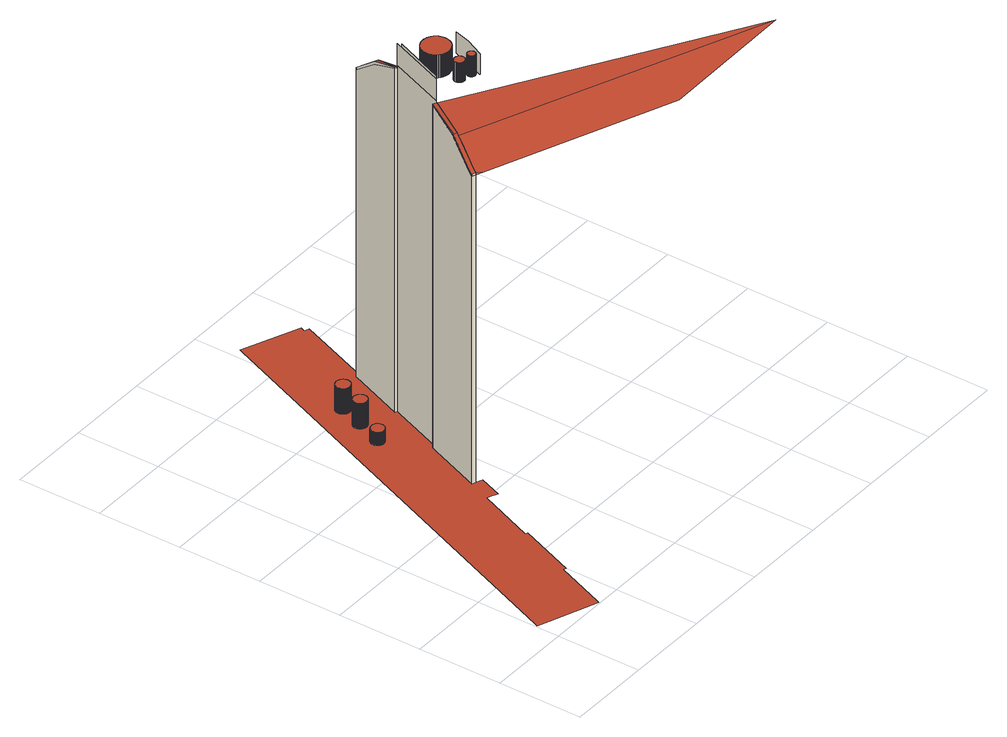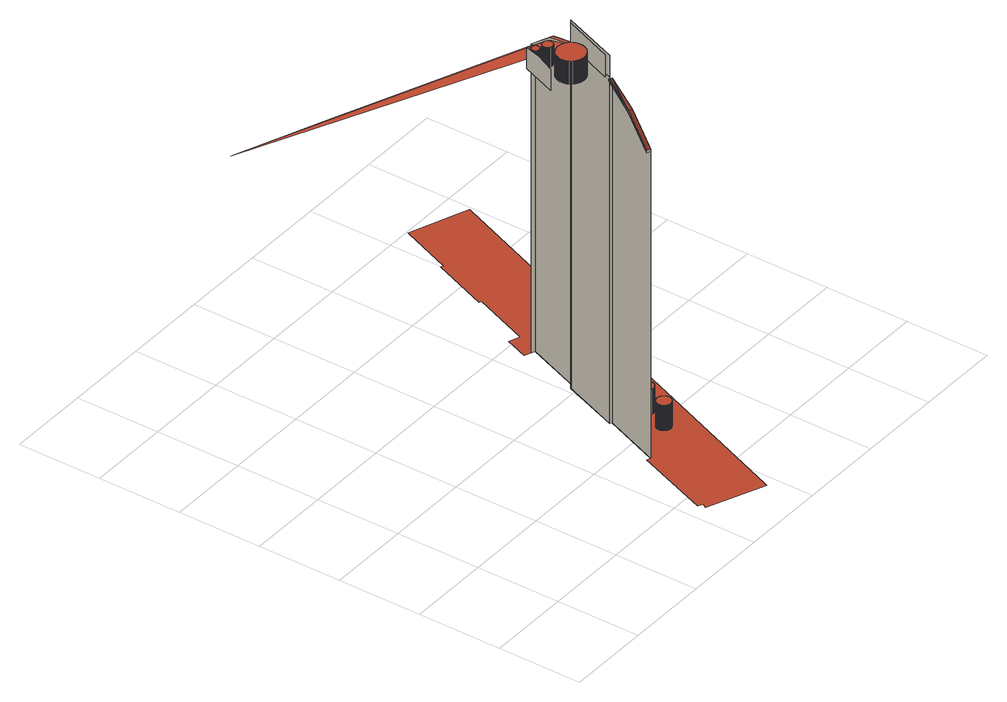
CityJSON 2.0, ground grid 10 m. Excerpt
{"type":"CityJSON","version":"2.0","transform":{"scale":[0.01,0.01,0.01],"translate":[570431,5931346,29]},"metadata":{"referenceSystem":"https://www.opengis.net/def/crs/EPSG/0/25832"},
"CityObjects":{
"building1":{"type":"Building","attributes":{"Grundfläche 2D":"7410.636134","Grundhöhe NN":"5.742"},"children":["building1-1","building1-2","building1-3","building1-4","building1-5","building1-6","building1-7","building1-8"],"geometry":[{"type":"MultiSurface","lod":"3","boundaries":[[[0,1,2]],[[0,3,4,1]],[[5,2,1,6]],[[7,8,9,10,11,12,13,14,15,4,3,16,17,18,19,20,21,22,23,24,25,26,27,28,29,30,31]],[[2,32,33,34,16,3,0]],[[33,32,35]],[[36,34,33,35]],[[36,17,16,34]],[[37,38,39,40,41,18,17,36]],[[42,43,44,45]],[[6,46,47,48,32,2,5]],[[39,38,49,50]],[[48,47,35,32]],[[51,19,18,41]],[[51,41,52]],[[52,53,20,19,51]],[[54,55,56,57,58,59,60]]],"semantics":{"surfaces":[{"type":"RoofSurface"},{"type":"WallSurface"}],"values":[0,1,0,0,1,0,0,1,1,1,0,1,0,1,0,1,1]}}]},
"building1-1":{"type":"BuildingInstallation","parents":["building1"],"geometry":[{"type":"MultiSurface","lod":"3","boundaries":[[[61,62,63,64,37]],[[65,66,67,68,69,70,71,72,73,63,62]],[[35,36,37,64]],[[36,34,61,37]],[[67,66,65,62,61,34,33,32,2,0]],[[0,1,68,67]],[[70,69,68,1,5,74,75,76,48,77,35,64,63,73,72,71]]],"semantics":{"surfaces":[{"type":"RoofSurface"},{"type":"WallSurface"}],"values":[0,0,1,1,1,1,1]}}]},
"building1-2":{"type":"BuildingInstallation","parents":["building1"],"geometry":[{"type":"MultiSurface","lod":"3","boundaries":[[[78,79,80,81,82,83,84,85,86,87,88,89,90,91,92,93,94,95,96,97,98,99,100,101,102,103,104,105,106,107,108,109,110,111,112,113,114,115,116,117,118,119,120,121,122,123,124,125,126,127,128,129,130,131]],[[83,82,132,133]],[[84,83,133,134]],[[85,84,134,135]],[[79,78,136,137]],[[80,79,137,138]],[[81,80,138,139]],[[82,81,139,132]],[[86,85,135,140]],[[87,86,140,141]],[[88,87,141,142]],[[89,88,142,143]],[[90,89,143,144]],[[91,90,144,145]],[[92,91,145,146]],[[93,92,146,147]],[[94,93,147,148]],[[95,94,148,149]],[[96,95,149,150]],[[97,96,150,151]],[[98,97,151,152]],[[99,98,152,153]],[[100,99,153,154]],[[101,100,154,155]],[[102,101,155,156]],[[103,102,156,157]],[[104,103,157,158]],[[105,104,158,159]],[[106,105,159,160]],[[107,106,160,161]],[[108,107,161,162]],[[109,108,162,163]],[[110,109,163,164]],[[111,110,164,165]],[[112,111,165,166]],[[113,112,166,167]],[[114,113,167,168]],[[115,114,168,169]],[[116,115,169,170]],[[117,116,170,171]],[[118,117,171,172]],[[119,118,172,173]],[[120,119,173,174]],[[121,120,174,175]],[[122,121,175,176]],[[123,122,176,177]],[[124,123,177,178]],[[125,124,178,179]],[[126,125,179,180]],[[127,126,180,181]],[[128,127,181,182]],[[129,128,182,183]],[[130,129,183,184]],[[131,130,184,185]],[[78,131,185,136]]],"semantics":{"surfaces":[{"type":"RoofSurface"},{"type":"WallSurface"}],"values":[0,1,1,1,1,1,1,1,1,1,1,1,1,1,1,1,1,1,1,1,1,1,1,1,1,1,1,1,1,1,1,1,1,1,1,1,1,1,1,1,1,1,1,1,1,1,1,1,1,1,1,1,1,1,1]}}]},
"building1-3":{"type":"BuildingInstallation","parents":["building1"],"geometry":[{"type":"MultiSurface","lod":"3","boundaries":[[[186,187,188,189,190,191,192,193,194,195,196,197,198,199,200,201,202,203,204,205,206,207,208,209,210,211,212,213,214,215,216,217,218,219,220,221,222,223,224,225,226,227,228,229,230,231,232,233,234,235,236,237,238,239,240,241,242,243,244,245]],[[193,192,246,247]],[[194,193,247,248]],[[195,194,248,249]],[[190,189,250,251]],[[191,190,251,252]],[[192,191,252,246]],[[196,195,249,253]],[[197,196,253,254]],[[198,197,254,255]],[[199,198,255,256]],[[200,199,256,257]],[[201,200,257,258]],[[202,201,258,259]],[[203,202,259,260]],[[204,203,260,261]],[[205,204,261,262]],[[206,205,262,263]],[[207,206,263,264]],[[208,207,264,265]],[[209,208,265,266]],[[210,209,266,267]],[[211,210,267,268]],[[212,211,268,269]],[[213,212,269,270]],[[214,213,270,271]],[[215,214,271,272]],[[216,215,272,273]],[[217,216,273,274]],[[218,217,274,275]],[[219,218,275,276]],[[220,219,276,277]],[[221,220,277,278]],[[222,221,278,279]],[[223,222,279,280]],[[224,223,280,281]],[[225,224,281,282]],[[226,225,282,283]],[[227,226,283,284]],[[228,227,284,285]],[[229,228,285,286]],[[230,229,286,287]],[[231,230,287,288]],[[232,231,288,289]],[[233,232,289,290]],[[234,233,290,291]],[[235,234,291,292]],[[236,235,292,293]],[[237,236,293,294]],[[238,237,294,295]],[[239,238,295,296]],[[240,239,296,297]],[[241,240,297,298]],[[242,241,298,299]],[[243,242,299,300]],[[244,243,300,301]],[[245,244,301,302]],[[186,245,302,303]],[[187,186,303,304]],[[188,187,304,305]],[[189,188,305,250]]],"semantics":{"surfaces":[{"type":"RoofSurface"},{"type":"WallSurface"}],"values":[0,1,1,1,1,1,1,1,1,1,1,1,1,1,1,1,1,1,1,1,1,1,1,1,1,1,1,1,1,1,1,1,1,1,1,1,1,1,1,1,1,1,1,1,1,1,1,1,1,1,1,1,1,1,1,1,1,1,1,1,1]}}]},
"building1-4":{"type":"BuildingInstallation","parents":["building1"],"geometry":[{"type":"MultiSurface","lod":"3","boundaries":[[[306,307,308,309,310,311,312,313,314,315,316,317,318,319,320,321,322,323,324,325,326,327,328,329,330,331,332,333,334,335,336,337,338,339,340,341,342,343,344,345,346,347,348,349,350,351,352,353,354,355,356,357,358,359,360,361,362,363,364,365,366,367,368,369,370,371]],[[372,373,312,311]],[[373,374,313,312]],[[374,375,314,313]],[[375,376,315,314]],[[377,378,310,309]],[[378,372,311,310]],[[376,379,316,315]],[[379,380,317,316]],[[380,381,318,317]],[[381,382,319,318]],[[382,383,320,319]],[[383,384,321,320]],[[384,385,322,321]],[[385,386,323,322]],[[386,387,324,323]],[[387,388,325,324]],[[388,389,326,325]],[[389,390,327,326]],[[390,391,328,327]],[[391,392,329,328]],[[392,393,330,329]],[[393,394,331,330]],[[394,395,332,331]],[[395,396,333,332]],[[396,397,334,333]],[[397,398,335,334]],[[398,399,336,335]],[[399,400,337,336]],[[400,401,338,337]],[[401,402,339,338]],[[402,403,340,339]],[[403,404,341,340]],[[404,405,342,341]],[[405,406,343,342]],[[406,407,344,343]],[[407,408,345,344]],[[408,409,346,345]],[[409,410,347,346]],[[410,411,348,347]],[[411,412,349,348]],[[350,349,412,413]],[[413,414,351,350]],[[414,415,352,351]],[[415,416,353,352]],[[416,417,354,353]],[[417,418,355,354]],[[418,419,356,355]],[[419,420,357,356]],[[420,421,358,357]],[[421,422,359,358]],[[422,423,360,359]],[[423,424,361,360]],[[424,425,362,361]],[[425,426,363,362]],[[426,427,364,363]],[[427,428,365,364]],[[428,429,366,365]],[[429,430,367,366]],[[430,431,368,367]],[[431,432,369,368]],[[432,433,370,369]],[[433,434,371,370]],[[434,435,306,371]],[[435,436,307,306]],[[308,307,436,437]],[[437,377,309,308]]],"semantics":{"surfaces":[{"type":"RoofSurface"},{"type":"WallSurface"}],"values":[0,1,1,1,1,1,1,1,1,1,1,1,1,1,1,1,1,1,1,1,1,1,1,1,1,1,1,1,1,1,1,1,1,1,1,1,1,1,1,1,1,1,1,1,1,1,1,1,1,1,1,1,1,1,1,1,1,1,1,1,1,1,1,1,1,1,1]}}]},
"building1-5":{"type":"BuildingInstallation","parents":["building1"],"geometry":[{"type":"MultiSurface","lod":"3","boundaries":[[[438,439,440,441,442,443,444,445,446,447,448,449,450,451,452,453,454,455,456,457,458,459,460,461,462,463,464,465,466,467,468,469,470,471,472,473,474,475,476,477,478,479,480,481,482,483,484,485,486]],[[441,440,487,488]],[[484,483,489,490]],[[485,484,490,491]],[[486,485,491,492]],[[438,486,492,493]],[[439,438,493,494]],[[440,439,494,487]],[[442,441,488,495]],[[443,442,495,496]],[[444,443,496,497]],[[445,444,497,498]],[[446,445,498,499]],[[447,446,499,500]],[[448,447,500,501]],[[449,448,501,502]],[[450,449,502,503]],[[451,450,503,504]],[[452,451,504,505]],[[453,452,505,506]],[[454,453,506,507]],[[455,454,507,508]],[[456,455,508,509]],[[457,456,509,510]],[[458,457,510,511]],[[459,458,511,512]],[[460,459,512,513]],[[461,460,513,514]],[[462,461,514,515]],[[463,462,515,516]],[[464,463,516,517]],[[465,464,517,518]],[[466,465,518,519]],[[467,466,519,520]],[[468,467,520,521]],[[469,468,521,522]],[[470,469,522,523]],[[471,470,523,524]],[[472,471,524,525]],[[473,472,525,526]],[[474,473,526,527]],[[475,474,527,528]],[[476,475,528,529]],[[477,476,529,530]],[[478,477,530,531]],[[479,478,531,532]],[[480,479,532,533]],[[481,480,533,534]],[[482,481,534,535]],[[483,482,535,489]]],"semantics":{"surfaces":[{"type":"RoofSurface"},{"type":"WallSurface"}],"values":[0,1,1,1,1,1,1,1,1,1,1,1,1,1,1,1,1,1,1,1,1,1,1,1,1,1,1,1,1,1,1,1,1,1,1,1,1,1,1,1,1,1,1,1,1,1,1,1,1,1]}}]},
"building1-6":{"type":"BuildingInstallation","parents":["building1"],"geometry":[{"type":"MultiSurface","lod":"3","boundaries":[[[536,537,538,539,540,541,542,543,544,545,546,547,548,549,550,551,552,553,554,555,556,557,558,559,560,561,562,563,564,565,566,567,568,569,570,571,572,573,574,575,576,577,578,579,580,581,582,583,584,585,586,587,588,589,590,591,592,593,594,595,596,597,598,599,600,601,602,603,604,605,606,607,608,609,610,611,612,613,614,615,616,617,618,619,620,621,622,623,624,625,626,627,628,629,630,631]],[[546,545,632,633]],[[547,546,633,634]],[[548,547,634,635]],[[536,631,636,637]],[[537,536,637,638]],[[538,537,638,639]],[[539,538,639,640]],[[540,539,640,641]],[[541,540,641,642]],[[542,541,642,643]],[[543,542,643,644]],[[544,543,644,645]],[[545,544,645,632]],[[549,548,635,646]],[[550,549,646,647]],[[551,550,647,648]],[[552,551,648,649]],[[553,552,649,650]],[[554,553,650,651]],[[555,554,651,652]],[[556,555,652,653]],[[557,556,653,654]],[[558,557,654,655]],[[559,558,655,656]],[[560,559,656,657]],[[561,560,657,658]],[[562,561,658,659]],[[563,562,659,660]],[[564,563,660,661]],[[565,564,661,662]],[[566,565,662,663]],[[567,566,663,664]],[[568,567,664,665]],[[569,568,665,666]],[[570,569,666,667]],[[571,570,667,668]],[[572,571,668,669]],[[573,572,669,670]],[[574,573,670,671]],[[575,574,671,672]],[[576,575,672,673]],[[577,576,673,674]],[[578,577,674,675]],[[579,578,675,676]],[[580,579,676,677]],[[581,580,677,678]],[[582,581,678,679]],[[583,582,679,680]],[[584,583,680,681]],[[585,584,681,682]],[[586,585,682,683]],[[587,586,683,684]],[[588,587,684,685]],[[589,588,685,686]],[[590,589,686,687]],[[591,590,687,688]],[[592,591,688,689]],[[593,592,689,690]],[[594,593,690,691]],[[595,594,691,692]],[[596,595,692,693]],[[597,596,693,694]],[[598,597,694,695]],[[599,598,695,696]],[[600,599,696,697]],[[601,600,697,698]],[[602,601,698,699]],[[603,602,699,700]],[[604,603,700,701]],[[605,604,701,702]],[[606,605,702,703]],[[607,606,703,704]],[[608,607,704,705]],[[609,608,705,706]],[[610,609,706,707]],[[611,610,707,708]],[[612,611,708,709]],[[613,612,709,710]],[[614,613,710,711]],[[615,614,711,712]],[[616,615,712,713]],[[617,616,713,714]],[[618,617,714,715]],[[619,618,715,716]],[[620,619,716,717]],[[621,620,717,718]],[[622,621,718,719]],[[623,622,719,720]],[[624,623,720,721]],[[625,624,721,722]],[[626,625,722,723]],[[627,626,723,724]],[[628,627,724,725]],[[629,628,725,726]],[[630,629,726,727]],[[631,630,727,636]]],"semantics":{"surfaces":[{"type":"RoofSurface"},{"type":"WallSurface"}],"values":[0,1,1,1,1,1,1,1,1,1,1,1,1,1,1,1,1,1,1,1,1,1,1,1,1,1,1,1,1,1,1,1,1,1,1,1,1,1,1,1,1,1,1,1,1,1,1,1,1,1,1,1,1,1,1,1,1,1,1,1,1,1,1,1,1,1,1,1,1,1,1,1,1,1,1,1,1,1,1,1,1,1,1,1,1,1,1,1,1,1,1,1,1,1,1,1,1]}}]},
"building1-7":{"type":"BuildingInstallation","parents":["building1"],"geometry":[{"type":"MultiSurface","lod":"3","boundaries":[[[728,729,730,731,732,733,734,735,736,737,738,739,740,741,742,743,744,745,746,747,748,749,750,751,752,753,754,755,756,757,758,759,760,761,762,763,764,765,766,767,768,769,770,771,772,773,774,775,776]],[[777,778,750,749]],[[778,779,751,750]],[[779,780,752,751]],[[780,781,753,752]],[[781,782,754,753]],[[782,783,755,754]],[[784,785,730,729]],[[786,787,773,772]],[[787,788,774,773]],[[788,789,775,774]],[[789,790,776,775]],[[790,791,728,776]],[[791,784,729,728]],[[785,792,731,730]],[[792,793,732,731]],[[793,794,733,732]],[[794,795,734,733]],[[795,796,735,734]],[[796,797,736,735]],[[797,798,737,736]],[[798,799,738,737]],[[799,800,739,738]],[[800,801,740,739]],[[801,802,741,740]],[[802,803,742,741]],[[803,804,743,742]],[[804,805,744,743]],[[805,806,745,744]],[[806,807,746,745]],[[807,808,747,746]],[[808,809,748,747]],[[809,777,749,748]],[[783,810,756,755]],[[810,811,757,756]],[[811,812,758,757]],[[812,813,759,758]],[[813,814,760,759]],[[814,815,761,760]],[[815,816,762,761]],[[816,817,763,762]],[[817,818,764,763]],[[818,819,765,764]],[[819,820,766,765]],[[820,821,767,766]],[[821,822,768,767]],[[822,823,769,768]],[[823,824,770,769]],[[824,825,771,770]],[[825,786,772,771]]],"semantics":{"surfaces":[{"type":"RoofSurface"},{"type":"WallSurface"}],"values":[0,1,1,1,1,1,1,1,1,1,1,1,1,1,1,1,1,1,1,1,1,1,1,1,1,1,1,1,1,1,1,1,1,1,1,1,1,1,1,1,1,1,1,1,1,1,1,1,1,1]}}]},
"building1-8":{"type":"BuildingInstallation","parents":["building1"],"geometry":[{"type":"MultiSurface","lod":"3","boundaries":[[[40,826,827]],[[828,829,827,830]],[[40,827,829]],[[828,830,831]],[[832,833,828,831,834,835]],[[831,830,827,826,836,837,838,839,840,841,835,834]],[[53,832,835,841,842]],[[833,832,53,52,51,829,828]],[[51,41,40,829]],[[40,41,836,826]]],"semantics":{"surfaces":[{"type":"RoofSurface"},{"type":"WallSurface"}],"values":[0,0,0,0,0,1,1,1,1,1]}}]}
},
"vertices":[
[1629,2266,3883],[1674,2247,3883],[1644,2304,3916],[1629,2266,58],[1674,2247,58],[1683,2272,3904],[1751,2217,3883],[735,46,58],[972,644,58],[1008,631,58],[1273,1307,58],[1247,1319,58],[1517,1996,58],[1560,1979,58],[1644,1946,58],[1751,2217,58],[1898,2945,58],[1933,2931,58],[2199,3607,58],[2173,3620,58],[2442,4296,58],[2485,4280,58],[2829,5169,58],[2775,5191,58],[2782,5207,58],[2797,5246,58],[2127,5520,58],[2109,5476,58],[46,318,58],[31,280,58],[162,230,58],[723,15,58],[1754,2582,4159],[1758,2591,4163],[1898,2945,4334],[1942,2928,4334],[1933,2931,4334],[1933,2931,4339],[1933,2931,4363],[2199,3607,4363],[2199,3607,4348],[2199,3607,4334],[1973,2954,4363],[2215,3566,4363],[2215,3566,4638],[1973,2954,4638],[3930,1347,3884],[5314,1145,4159],[1798,2564,4159],[1933,2931,4638],[2199,3607,4638],[2173,3620,4334],[2313,3971,4159],[2442,4296,3876],[2728,3254,4623],[2728,3254,4363],[2566,2844,4363],[2563,2837,4363],[2563,2837,4623],[2566,2844,4624],[2645,3045,4645],
[1898,2945,4339],[1758,2591,4194],[1802,2573,4194],[1942,2928,4339],[1754,2582,4187],[1644,2304,3938],[1629,2266,3904],[1674,2247,3904],[1683,2272,3926],[1689,2287,3939],[1753,2449,4084],[1796,2558,4181],[1798,2564,4187],[1689,2287,3917],[1753,2449,4058],[1796,2558,4154],[1802,2573,4163],
[1698,3539,221],[1688,3543,221],[1679,3545,221],[1670,3545,221],[1661,3545,221],[1652,3543,221],[1643,3541,221],[1634,3537,221],[1626,3532,221],[1617,3526,221],[1609,3518,221],[1603,3509,221],[1600,3504,221],[1597,3499,221],[1595,3494,221],[1594,3489,221],[1591,3478,221],[1590,3467,221],[1591,3456,221],[1593,3446,221],[1596,3437,221],[1600,3429,221],[1605,3422,221],[1610,3415,221],[1617,3408,221],[1625,3402,221],[1633,3397,221],[1643,3393,221],[1654,3390,221],[1665,3389,221],[1670,3389,221],[1676,3389,221],[1682,3390,221],[1687,3391,221],[1698,3395,221],[1708,3399,221],[1717,3405,221],[1724,3412,221],[1731,3419,221],[1736,3427,221],[1740,3435,221],[1743,3443,221],[1745,3452,221],[1746,3462,221],[1746,3472,221],[1745,3482,221],[1742,3493,221],[1738,3503,221],[1735,3508,221],[1732,3513,221],[1729,3517,221],[1725,3521,221],[1717,3529,221],[1708,3535,221],[1661,3545,58],[1652,3543,58],[1643,3541,58],[1634,3537,58],[1698,3539,58],[1688,3543,58],[1679,3545,58],[1670,3545,58],[1626,3532,58],[1617,3526,58],[1609,3518,58],[1603,3509,58],[1600,3504,58],[1597,3499,58],[1595,3494,58],[1594,3489,58],[1591,3478,58],[1590,3467,58],[1591,3456,58],[1593,3446,58],[1596,3437,58],[1600,3429,58],[1605,3422,58],[1610,3415,58],[1617,3408,58],[1625,3402,58],[1633,3397,58],[1643,3393,58],[1654,3390,58],[1665,3389,58],[1670,3389,58],[1676,3389,58],[1682,3390,58],[1687,3391,58],[1698,3395,58],[1708,3399,58],[1717,3405,58],[1724,3412,58],[1731,3419,58],[1736,3427,58],[1740,3435,58],[1743,3443,58],[1745,3452,58],[1746,3462,58],[1746,3472,58],[1745,3482,58],[1742,3493,58],[1738,3503,58],[1735,3508,58],[1732,3513,58],[1729,3517,58],[1725,3521,58],[1717,3529,58],[1708,3535,58],
[1856,3841,373],[1847,3848,373],[1838,3854,373],[1828,3858,373],[1818,3861,373],[1809,3863,373],[1799,3863,373],[1791,3862,373],[1781,3861,373],[1771,3858,373],[1762,3853,373],[1752,3847,373],[1744,3840,373],[1740,3836,373],[1736,3831,373],[1732,3827,373],[1729,3822,373],[1727,3817,373],[1724,3811,373],[1722,3806,373],[1721,3800,373],[1719,3789,373],[1719,3778,373],[1720,3767,373],[1723,3757,373],[1726,3748,373],[1730,3740,373],[1735,3733,373],[1741,3725,373],[1749,3718,373],[1757,3712,373],[1767,3707,373],[1778,3703,373],[1783,3702,373],[1789,3701,373],[1795,3700,373],[1801,3700,373],[1807,3700,373],[1813,3701,373],[1818,3702,373],[1824,3704,373],[1835,3708,373],[1844,3713,373],[1853,3720,373],[1860,3726,373],[1866,3734,373],[1871,3742,373],[1875,3750,373],[1878,3759,373],[1881,3769,373],[1882,3779,373],[1881,3790,373],[1879,3801,373],[1878,3807,373],[1876,3812,373],[1873,3818,373],[1870,3823,373],[1867,3828,373],[1864,3833,373],[1860,3837,373],[1799,3863,58],[1791,3862,58],[1781,3861,58],[1771,3858,58],[1828,3858,58],[1818,3861,58],[1809,3863,58],[1762,3853,58],[1752,3847,58],[1744,3840,58],[1740,3836,58],[1736,3831,58],[1732,3827,58],[1729,3822,58],[1727,3817,58],[1724,3811,58],[1722,3806,58],[1721,3800,58],[1719,3789,58],[1719,3778,58],[1720,3767,58],[1723,3757,58],[1726,3748,58],[1730,3740,58],[1735,3733,58],[1741,3725,58],[1749,3718,58],[1757,3712,58],[1767,3707,58],[1778,3703,58],[1783,3702,58],[1789,3701,58],[1795,3700,58],[1801,3700,58],[1807,3700,58],[1813,3701,58],[1818,3702,58],[1824,3704,58],[1835,3708,58],[1844,3713,58],[1853,3720,58],[1860,3726,58],[1866,3734,58],[1871,3742,58],[1875,3750,58],[1878,3759,58],[1881,3769,58],[1882,3779,58],[1881,3790,58],[1879,3801,58],[1878,3807,58],[1876,3812,58],[1873,3818,58],[1870,3823,58],[1867,3828,58],[1864,3833,58],[1860,3837,58],[1856,3841,58],[1847,3848,58],[1838,3854,58],
[1964,4137,373],[1955,4143,373],[1945,4149,373],[1936,4153,373],[1926,4156,373],[1917,4158,373],[1907,4158,373],[1897,4158,373],[1887,4156,373],[1877,4152,373],[1866,4147,373],[1861,4144,373],[1856,4141,373],[1852,4137,373],[1847,4133,373],[1843,4129,373],[1840,4124,373],[1836,4119,373],[1833,4113,373],[1830,4108,373],[1828,4103,373],[1826,4097,373],[1825,4091,373],[1823,4080,373],[1823,4069,373],[1824,4058,373],[1827,4049,373],[1830,4040,373],[1834,4032,373],[1840,4023,373],[1847,4015,373],[1855,4008,373],[1864,4001,373],[1869,3999,373],[1875,3996,373],[1880,3994,373],[1886,3992,373],[1892,3991,373],[1898,3990,373],[1904,3989,373],[1910,3989,373],[1916,3990,373],[1922,3991,373],[1928,3992,373],[1933,3994,373],[1944,3998,373],[1954,4003,373],[1962,4010,373],[1969,4017,373],[1975,4024,373],[1980,4032,373],[1985,4041,373],[1988,4050,373],[1991,4061,373],[1992,4072,373],[1992,4078,373],[1991,4084,373],[1990,4090,373],[1989,4096,373],[1987,4102,373],[1985,4108,373],[1982,4113,373],[1979,4118,373],[1976,4123,373],[1972,4128,373],[1968,4132,373],[1917,4158,58],[1907,4158,58],[1897,4158,58],[1887,4156,58],[1877,4152,58],[1936,4153,58],[1926,4156,58],[1866,4147,58],[1861,4144,58],[1856,4141,58],[1852,4137,58],[1847,4133,58],[1843,4129,58],[1840,4124,58],[1836,4119,58],[1833,4113,58],[1830,4108,58],[1828,4103,58],[1826,4097,58],[1825,4091,58],[1823,4080,58],[1823,4069,58],[1824,4058,58],[1827,4049,58],[1830,4040,58],[1834,4032,58],[1840,4023,58],[1847,4015,58],[1855,4008,58],[1864,4001,58],[1869,3999,58],[1875,3996,58],[1880,3994,58],[1886,3992,58],[1892,3991,58],[1898,3990,58],[1904,3989,58],[1910,3989,58],[1916,3990,58],[1922,3991,58],[1928,3992,58],[1933,3994,58],[1944,3998,58],[1954,4003,58],[1962,4010,58],[1969,4017,58],[1975,4024,58],[1980,4032,58],[1985,4041,58],[1988,4050,58],[1991,4061,58],[1992,4072,58],[1992,4078,58],[1991,4084,58],[1990,4090,58],[1989,4096,58],[1987,4102,58],[1985,4108,58],[1982,4113,58],[1979,4118,58],[1976,4123,58],[1972,4128,58],[1968,4132,58],[1964,4137,58],[1955,4143,58],[1945,4149,58],
[2372,3021,4608],[2365,3020,4608],[2358,3018,4608],[2352,3016,4608],[2345,3013,4608],[2339,3008,4608],[2333,3003,4608],[2328,2997,4608],[2323,2990,4608],[2320,2982,4608],[2317,2973,4608],[2316,2965,4608],[2316,2956,4608],[2318,2948,4608],[2320,2940,4608],[2323,2933,4608],[2327,2926,4608],[2331,2921,4608],[2336,2916,4608],[2341,2912,4608],[2347,2908,4608],[2354,2904,4608],[2362,2902,4608],[2370,2901,4608],[2378,2900,4608],[2387,2901,4608],[2395,2903,4608],[2403,2906,4608],[2411,2911,4608],[2417,2916,4608],[2423,2922,4608],[2427,2928,4608],[2428,2928,4608],[2431,2935,4608],[2434,2942,4608],[2436,2948,4608],[2437,2955,4608],[2437,2962,4608],[2437,2969,4608],[2435,2977,4608],[2432,2985,4608],[2428,2992,4608],[2423,2999,4608],[2417,3006,4608],[2410,3011,4608],[2403,3015,4608],[2395,3018,4608],[2387,3020,4608],[2379,3021,4608],[2358,3018,4363],[2352,3016,4363],[2403,3015,4363],[2395,3018,4363],[2387,3020,4363],[2379,3021,4363],[2372,3021,4363],[2365,3020,4363],[2345,3013,4363],[2339,3008,4363],[2333,3003,4363],[2328,2997,4363],[2323,2990,4363],[2320,2982,4363],[2317,2973,4363],[2316,2965,4363],[2316,2956,4363],[2318,2948,4363],[2320,2940,4363],[2323,2933,4363],[2327,2926,4363],[2331,2921,4363],[2336,2916,4363],[2341,2912,4363],[2347,2908,4363],[2354,2904,4363],[2362,2902,4363],[2370,2901,4363],[2378,2900,4363],[2387,2901,4363],[2395,2903,4363],[2403,2906,4363],[2411,2911,4363],[2417,2916,4363],[2423,2922,4363],[2427,2928,4363],[2428,2928,4363],[2431,2935,4363],[2434,2942,4363],[2436,2948,4363],[2437,2955,4363],[2437,2962,4363],[2437,2969,4363],[2435,2977,4363],[2432,2985,4363],[2428,2992,4363],[2423,2999,4363],[2417,3006,4363],[2410,3011,4363],
[2457,3115,4648],[2467,3120,4648],[2476,3125,4648],[2485,3131,4648],[2493,3138,4648],[2501,3144,4648],[2507,3151,4648],[2514,3158,4648],[2519,3166,4648],[2524,3173,4648],[2529,3181,4648],[2534,3189,4648],[2538,3198,4648],[2541,3207,4648],[2544,3216,4648],[2547,3226,4648],[2549,3237,4648],[2551,3247,4648],[2551,3258,4648],[2551,3269,4648],[2550,3281,4648],[2548,3292,4648],[2546,3304,4648],[2543,3315,4648],[2539,3326,4648],[2534,3336,4648],[2528,3347,4648],[2521,3357,4648],[2515,3366,4648],[2507,3375,4648],[2499,3383,4648],[2490,3390,4648],[2481,3397,4648],[2472,3403,4648],[2462,3408,4648],[2453,3413,4648],[2443,3417,4648],[2434,3420,4648],[2424,3422,4648],[2415,3424,4648],[2406,3425,4648],[2397,3426,4648],[2388,3426,4648],[2379,3426,4648],[2369,3425,4648],[2359,3424,4648],[2349,3422,4648],[2340,3419,4648],[2330,3416,4648],[2320,3411,4648],[2310,3407,4648],[2300,3401,4648],[2291,3394,4648],[2282,3387,4648],[2273,3379,4648],[2265,3371,4648],[2258,3362,4648],[2251,3352,4648],[2245,3342,4648],[2239,3332,4648],[2235,3321,4648],[2231,3310,4648],[2228,3299,4648],[2226,3288,4648],[2225,3276,4648],[2224,3266,4648],[2224,3255,4648],[2225,3244,4648],[2227,3234,4648],[2229,3224,4648],[2231,3215,4648],[2234,3206,4648],[2238,3197,4648],[2242,3189,4648],[2246,3181,4648],[2251,3173,4648],[2256,3165,4648],[2262,3158,4648],[2269,3150,4648],[2276,3143,4648],[2284,3136,4648],[2293,3129,4648],[2302,3123,4648],[2312,3118,4648],[2322,3113,4648],[2333,3109,4648],[2344,3105,4648],[2355,3102,4648],[2367,3100,4648],[2379,3099,4648],[2390,3099,4648],[2402,3100,4648],[2414,3101,4648],[2425,3104,4648],[2436,3107,4648],[2447,3110,4648],[2524,3173,4363],[2529,3181,4363],[2534,3189,4363],[2538,3198,4363],[2447,3110,4363],[2457,3115,4363],[2467,3120,4363],[2476,3125,4363],[2485,3131,4363],[2493,3138,4363],[2501,3144,4363],[2507,3151,4363],[2514,3158,4363],[2519,3166,4363],[2541,3207,4363],[2544,3216,4363],[2547,3226,4363],[2549,3237,4363],[2551,3247,4363],[2551,3258,4363],[2551,3269,4363],[2550,3281,4363],[2548,3292,4363],[2546,3304,4363],[2543,3315,4363],[2539,3326,4363],[2534,3336,4363],[2528,3347,4363],[2521,3357,4363],[2515,3366,4363],[2507,3375,4363],[2499,3383,4363],[2490,3390,4363],[2481,3397,4363],[2472,3403,4363],[2462,3408,4363],[2453,3413,4363],[2443,3417,4363],[2434,3420,4363],[2424,3422,4363],[2415,3424,4363],[2406,3425,4363],[2397,3426,4363],[2388,3426,4363],[2379,3426,4363],[2369,3425,4363],[2359,3424,4363],[2349,3422,4363],[2340,3419,4363],[2330,3416,4363],[2320,3411,4363],[2310,3407,4363],[2300,3401,4363],[2291,3394,4363],[2282,3387,4363],[2273,3379,4363],[2265,3371,4363],[2258,3362,4363],[2251,3352,4363],[2245,3342,4363],[2239,3332,4363],[2235,3321,4363],[2231,3310,4363],[2228,3299,4363],[2226,3288,4363],[2225,3276,4363],[2224,3266,4363],[2224,3255,4363],[2225,3244,4363],[2227,3234,4363],[2229,3224,4363],[2231,3215,4363],[2234,3206,4363],[2238,3197,4363],[2242,3189,4363],[2246,3181,4363],[2251,3173,4363],[2256,3165,4363],[2262,3158,4363],[2269,3150,4363],[2276,3143,4363],[2284,3136,4363],[2293,3129,4363],[2302,3123,4363],[2312,3118,4363],[2322,3113,4363],[2333,3109,4363],[2344,3105,4363],[2355,3102,4363],[2367,3100,4363],[2379,3099,4363],[2390,3099,4363],[2402,3100,4363],[2414,3101,4363],[2425,3104,4363],[2436,3107,4363],
[2508,2959,4620],[2503,2957,4620],[2498,2955,4620],[2493,2953,4620],[2488,2949,4620],[2484,2945,4620],[2480,2941,4620],[2477,2935,4620],[2474,2929,4620],[2472,2923,4620],[2471,2916,4620],[2471,2911,4620],[2471,2909,4620],[2472,2903,4620],[2474,2897,4620],[2477,2892,4620],[2480,2887,4620],[2483,2882,4620],[2487,2879,4620],[2491,2876,4620],[2495,2873,4620],[2501,2870,4620],[2506,2868,4620],[2512,2867,4620],[2519,2867,4620],[2526,2868,4620],[2532,2870,4620],[2538,2872,4620],[2544,2875,4620],[2549,2879,4620],[2553,2884,4620],[2557,2889,4620],[2559,2894,4620],[2561,2899,4620],[2563,2904,4620],[2563,2909,4620],[2564,2915,4620],[2563,2920,4620],[2562,2926,4620],[2560,2932,4620],[2557,2938,4620],[2553,2943,4620],[2548,2948,4620],[2543,2952,4620],[2537,2955,4620],[2531,2958,4620],[2525,2959,4620],[2519,2960,4620],[2513,2959,4620],[2501,2870,4363],[2506,2868,4363],[2512,2867,4363],[2519,2867,4363],[2526,2868,4363],[2532,2870,4363],[2538,2872,4363],[2503,2957,4363],[2498,2955,4363],[2537,2955,4363],[2531,2958,4363],[2525,2959,4363],[2519,2960,4363],[2513,2959,4363],[2508,2959,4363],[2493,2953,4363],[2488,2949,4363],[2484,2945,4363],[2480,2941,4363],[2477,2935,4363],[2474,2929,4363],[2472,2923,4363],[2471,2916,4363],[2471,2911,4363],[2471,2909,4363],[2472,2903,4363],[2474,2897,4363],[2477,2892,4363],[2480,2887,4363],[2483,2882,4363],[2487,2879,4363],[2491,2876,4363],[2495,2873,4363],[2544,2875,4363],[2549,2879,4363],[2553,2884,4363],[2557,2889,4363],[2559,2894,4363],[2561,2899,4363],[2563,2904,4363],[2563,2909,4363],[2564,2915,4363],[2563,2920,4363],[2562,2926,4363],[2560,2932,4363],[2557,2938,4363],[2553,2943,4363],[2548,2948,4363],[2543,2952,4363],
[2211,3602,4348],[2352,3951,4197],[2313,3971,4194],[2173,3620,4348],[2354,3955,4195],[2355,3957,4194],[2442,4296,3904],[2431,4269,3928],[2474,4252,3929],[2485,4280,3904],[2211,3602,4334],[2352,3951,4161],[2354,3955,4159],[2355,3957,4157],[2481,4270,3885],[2485,4280,3885],[2485,4280,3876]
]}
